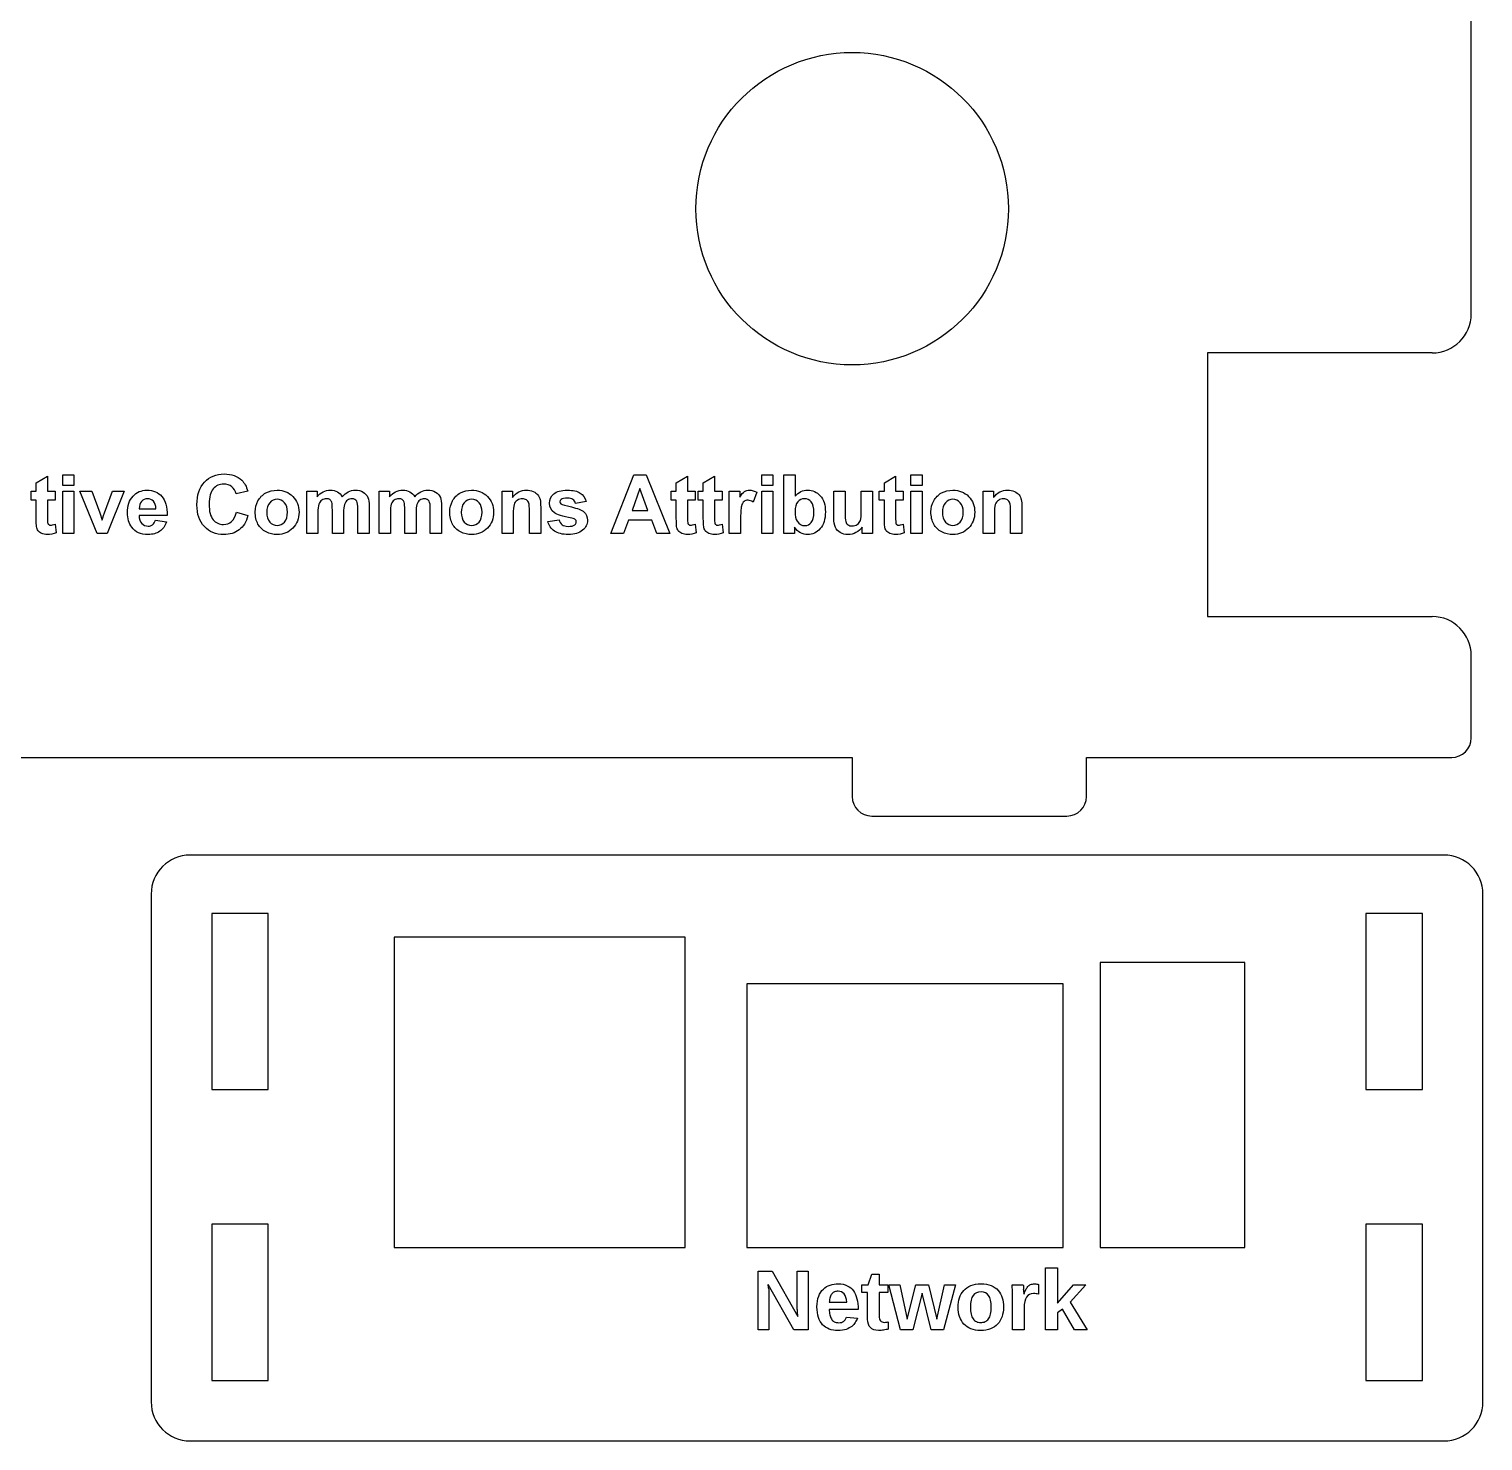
# Model space of a CAD drawing. Header units: millimetres. Extents: x 0 to 173, y 0 to 126.
# Drawn here: x 98.9 to 173.4, y 0 to 72.3 of the extents above; entities that cross this region are included whole.
import ezdxf

# ---------------------------------------------------------------- set-up
doc = ezdxf.new("R2010")
doc.units = ezdxf.units.MM
doc.layers.add('connector cutout', color=1, linetype='Continuous')
doc.layers.add('text', color=2, linetype='Continuous')

msp = doc.modelspace()

# ---------------------------------------------------------------- linework, layer by layer
at = {"lineweight": -3}
for p, q in [((172.8, 57.713), (172.8, 90.325)), ((172.8, 36), (172.8, 40.213)), ((94, 35), (141.1, 35)), ((141.1, 35), (141.1, 33)), ((153.1, 33), (153.1, 35)), ((153.1, 35), (171.8, 35)), ((142.1, 32), (152.1, 32)), ((171.4, 30), (107.2, 30)), ((105.2, 28), (105.2, 2)), ((173.4, 2), (173.4, 28)), ((111.2, 27), (108.3, 27)), ((108.3, 27), (108.3, 18)), ((111.2, 18), (111.2, 27)), ((170.3, 27), (167.4, 27)), ((167.4, 27), (167.4, 18)), ((170.3, 18), (170.3, 27)), ((108.3, 18), (111.2, 18)), ((167.4, 18), (170.3, 18)), ((111.2, 11.1), (108.3, 11.1)), ((108.3, 11.1), (108.3, 3.1)), ((111.2, 3.1), (111.2, 11.1)), ((170.3, 11.1), (167.4, 11.1)), ((167.4, 11.1), (167.4, 3.1)), ((170.3, 3.1), (170.3, 11.1)), ((108.3, 3.1), (111.2, 3.1)), ((167.4, 3.1), (170.3, 3.1)), ((107.2, 0), (171.4, 0))]:
    msp.add_line(p, q, dxfattribs=at)
for p, q in [((159.3, 55.713), (159.3, 42.213)), ((170.8, 55.713), (159.3, 55.713)), ((159.3, 42.213), (170.8, 42.213))]:
    msp.add_line(p, q)
for centre, start, end in [((170.8, 57.713), 270, 0), ((170.8, 40.213), 0, 90)]:
    msp.add_arc(centre, 2, start, end)
for centre, radius, start, end in [((171.8, 36), 1, 270, 0), ((142.1, 33), 1, 180, 270), ((152.1, 33), 1, 270, 0), ((107.2, 28), 2, 90, 180), ((171.4, 28), 2, 0, 90), ((107.2, 2), 2, 180, 270), ((171.4, 2), 2, 270, 0)]:
    msp.add_arc(centre, radius, start, end, dxfattribs=at)
at = {"layer": 'connector cutout'}
for p, q in [((132.55, 25.8), (117.65, 25.8)), ((117.65, 25.8), (117.65, 9.9)), ((132.55, 9.9), (132.55, 25.8)), ((161.2, 24.5), (153.8, 24.5)), ((153.8, 24.5), (153.8, 9.9)), ((161.2, 9.9), (161.2, 24.5)), ((151.9, 23.4), (135.7, 23.4)), ((135.7, 23.4), (135.7, 9.9)), ((151.9, 9.9), (151.9, 23.4)), ((117.65, 9.9), (132.55, 9.9)), ((135.7, 9.9), (151.9, 9.9)), ((153.8, 9.9), (161.2, 9.9))]:
    msp.add_line(p, q, dxfattribs=at)
msp.add_circle((141.1, 63.1), 8, dxfattribs=at)
at = {"layer": 'text'}
for p, q in [((99.313, 49.069), (99.89, 49.404)), ((99.89, 49.404), (99.89, 48.636)), ((100.67, 48.931), (100.67, 49.463)), ((100.67, 49.463), (101.244, 49.463)), ((101.244, 49.463), (101.244, 48.931)), ((128.749, 46.463), (129.917, 49.463)), ((129.917, 49.463), (130.558, 49.463)), ((130.558, 49.463), (131.759, 46.463)), ((132.094, 49.069), (132.671, 49.404)), ((132.671, 49.404), (132.671, 48.636)), ((133.477, 49.069), (134.054, 49.404)), ((134.054, 49.404), (134.054, 48.636)), ((136.467, 48.931), (136.467, 49.463)), ((136.467, 49.463), (137.042, 49.463)), ((137.042, 49.463), (137.042, 48.931)), ((137.606, 46.463), (137.606, 49.463)), ((137.606, 49.463), (138.18, 49.463)), ((138.18, 49.463), (138.18, 48.383)), ((142.748, 49.069), (143.325, 49.404)), ((143.325, 49.404), (143.325, 48.636)), ((144.105, 48.931), (144.105, 49.463)), ((144.105, 49.463), (144.679, 49.463)), ((144.679, 49.463), (144.679, 48.931)), ((99.049, 48.178), (99.049, 48.636)), ((99.049, 48.636), (99.313, 48.636)), ((99.313, 48.636), (99.313, 49.069)), ((99.89, 48.636), (100.283, 48.636)), ((100.283, 48.636), (100.283, 48.178)), ((101.244, 48.931), (100.67, 48.931)), ((100.67, 46.463), (100.67, 48.636)), ((100.67, 48.636), (101.244, 48.636)), ((101.244, 48.636), (101.244, 46.463)), ((102.43, 46.463), (101.554, 48.636)), ((101.554, 48.636), (102.158, 48.636)), ((102.158, 48.636), (102.567, 47.528)), ((102.806, 47.528), (103.22, 48.636)), ((103.811, 48.636), (102.948, 46.463)), ((103.22, 48.636), (103.811, 48.636)), ((110.149, 48.636), (109.55, 48.493)), ((113.167, 48.636), (113.696, 48.636)), ((113.167, 46.463), (113.167, 48.636)), ((113.696, 48.636), (113.696, 48.34)), ((116.875, 48.636), (117.405, 48.636)), ((116.875, 46.463), (116.875, 48.636)), ((117.405, 48.636), (117.405, 48.34)), ((123.168, 46.463), (123.168, 48.636)), ((123.168, 48.636), (123.703, 48.636)), ((123.703, 48.636), (123.703, 48.317)), ((130.231, 48.764), (129.825, 47.65)), ((130.644, 47.65), (130.231, 48.764)), ((131.83, 48.178), (131.83, 48.636)), ((131.83, 48.636), (132.094, 48.636)), ((132.094, 48.636), (132.094, 49.069)), ((132.671, 48.636), (133.064, 48.636)), ((133.064, 48.636), (133.064, 48.178)), ((133.212, 48.178), (133.212, 48.636)), ((133.212, 48.636), (133.477, 48.636)), ((133.477, 48.636), (133.477, 49.069)), ((134.054, 48.636), (134.446, 48.636)), ((134.446, 48.636), (134.446, 48.178)), ((134.808, 46.463), (134.808, 48.636)), ((134.808, 48.636), (135.342, 48.636)), ((135.342, 48.636), (135.342, 48.327)), ((136.216, 48.577), (136.038, 48.076)), ((137.042, 48.931), (136.467, 48.931)), ((136.467, 46.463), (136.467, 48.636)), ((136.467, 48.636), (137.042, 48.636)), ((137.042, 48.636), (137.042, 46.463)), ((140.164, 47.261), (140.164, 48.636)), ((140.164, 48.636), (140.738, 48.636)), ((140.738, 48.636), (140.738, 47.638)), ((141.565, 47.72), (141.565, 48.636)), ((141.565, 48.636), (142.14, 48.636)), ((142.14, 48.636), (142.14, 46.463)), ((142.484, 48.178), (142.484, 48.636)), ((142.484, 48.636), (142.748, 48.636)), ((142.748, 48.636), (142.748, 49.069)), ((143.325, 48.636), (143.718, 48.636)), ((143.718, 48.636), (143.718, 48.178)), ((144.679, 48.931), (144.105, 48.931)), ((144.105, 46.463), (144.105, 48.636)), ((144.105, 48.636), (144.679, 48.636)), ((144.679, 48.636), (144.679, 46.463)), ((147.809, 46.463), (147.809, 48.636)), ((147.809, 48.636), (148.343, 48.636)), ((148.343, 48.636), (148.343, 48.317)), ((99.313, 48.178), (99.049, 48.178)), ((99.313, 47.231), (99.313, 48.178)), ((100.283, 48.178), (99.89, 48.178)), ((99.89, 48.178), (99.89, 47.302)), ((104.59, 47.736), (105.449, 47.736)), ((114.48, 46.463), (114.48, 47.654)), ((115.788, 46.463), (115.788, 47.705)), ((116.363, 47.853), (116.363, 46.463)), ((118.189, 46.463), (118.189, 47.654)), ((119.497, 46.463), (119.497, 47.705)), ((120.072, 47.853), (120.072, 46.463)), ((125.149, 47.814), (125.149, 46.463)), ((127.472, 48.11), (126.93, 48.01)), ((129.825, 47.65), (130.644, 47.65)), ((132.094, 48.178), (131.83, 48.178)), ((132.094, 47.231), (132.094, 48.178)), ((133.064, 48.178), (132.671, 48.178)), ((132.671, 48.178), (132.671, 47.302)), ((133.477, 48.178), (133.212, 48.178)), ((133.477, 47.231), (133.477, 48.178)), ((134.446, 48.178), (134.054, 48.178)), ((134.054, 48.178), (134.054, 47.302)), ((142.748, 48.178), (142.484, 48.178)), ((142.748, 47.231), (142.748, 48.178)), ((143.718, 48.178), (143.325, 48.178)), ((143.325, 48.178), (143.325, 47.302)), ((149.79, 47.814), (149.79, 46.463)), ((100.281, 46.946), (100.33, 46.5)), ((102.567, 47.528), (102.685, 47.157)), ((106.02, 47.384), (104.58, 47.384)), ((105.416, 47.155), (105.989, 47.059)), ((109.57, 47.566), (110.157, 47.38)), ((113.742, 47.519), (113.742, 46.463)), ((115.055, 47.507), (115.055, 46.463)), ((117.45, 47.519), (117.45, 46.463)), ((118.764, 47.507), (118.764, 46.463)), ((123.743, 47.447), (123.743, 46.463)), ((124.574, 46.463), (124.574, 47.573)), ((125.516, 47.084), (126.093, 47.171)), ((129.639, 47.145), (129.391, 46.463)), ((130.838, 47.145), (129.639, 47.145)), ((131.1, 46.463), (130.838, 47.145)), ((133.062, 46.946), (133.111, 46.5)), ((134.445, 46.946), (134.494, 46.5)), ((135.383, 47.135), (135.383, 46.463)), ((143.716, 46.946), (143.765, 46.5)), ((148.384, 47.447), (148.384, 46.463)), ((149.215, 46.463), (149.215, 47.573)), ((101.244, 46.463), (100.67, 46.463)), ((102.948, 46.463), (102.43, 46.463)), ((113.742, 46.463), (113.167, 46.463)), ((115.055, 46.463), (114.48, 46.463)), ((116.363, 46.463), (115.788, 46.463)), ((117.45, 46.463), (116.875, 46.463)), ((118.764, 46.463), (118.189, 46.463)), ((120.072, 46.463), (119.497, 46.463)), ((123.743, 46.463), (123.168, 46.463)), ((125.149, 46.463), (124.574, 46.463)), ((129.391, 46.463), (128.749, 46.463)), ((131.759, 46.463), (131.1, 46.463)), ((135.383, 46.463), (134.808, 46.463)), ((137.042, 46.463), (136.467, 46.463)), ((138.139, 46.463), (137.606, 46.463)), ((138.139, 46.783), (138.139, 46.463)), ((141.606, 46.463), (141.606, 46.789)), ((142.14, 46.463), (141.606, 46.463)), ((144.679, 46.463), (144.105, 46.463)), ((148.384, 46.463), (147.809, 46.463)), ((149.79, 46.463), (149.215, 46.463)), ((136.279, 5.696), (136.279, 8.696)), ((136.279, 8.696), (136.996, 8.696)), ((136.996, 8.696), (138.323, 6.367)), ((138.285, 6.952), (138.285, 8.696)), ((138.285, 8.696), (138.843, 8.696)), ((138.843, 8.696), (138.843, 5.696)), ((141.921, 8), (142.109, 8.541)), ((142.109, 8.541), (142.483, 8.541)), ((142.483, 8.541), (142.483, 8)), ((151.008, 5.696), (151.008, 8.856)), ((151.008, 8.856), (151.607, 8.856)), ((151.607, 8.856), (151.607, 7.046)), ((138.106, 5.696), (136.799, 8.006)), ((136.837, 7.466), (136.837, 5.696)), ((141.6, 7.595), (141.6, 8)), ((141.6, 8), (141.921, 8)), ((141.892, 7.595), (141.6, 7.595)), ((141.892, 6.237), (141.892, 7.595)), ((142.483, 8), (142.92, 8)), ((142.92, 7.595), (142.483, 7.595)), ((142.483, 7.595), (142.483, 6.399)), ((142.92, 8), (142.92, 7.595)), ((143.569, 5.696), (142.973, 8)), ((142.973, 8), (143.535, 8)), ((143.535, 8), (143.914, 6.239)), ((143.914, 6.239), (144.359, 8)), ((144.683, 7.574), (144.201, 5.696)), ((144.359, 8), (145, 8)), ((145.149, 5.696), (144.683, 7.574)), ((145, 8), (145.441, 6.239)), ((145.441, 6.239), (145.832, 8)), ((146.386, 8), (145.781, 5.696)), ((145.832, 8), (146.386, 8)), ((149.291, 8), (149.861, 8)), ((149.308, 5.696), (149.308, 7.459)), ((149.889, 7.508), (149.897, 7.508)), ((150.634, 8.013), (150.634, 7.512)), ((151.607, 7.046), (152.428, 8)), ((153.072, 8), (152.262, 7.101)), ((152.428, 8), (153.072, 8)), ((141.403, 6.733), (139.925, 6.733)), ((139.929, 7.108), (140.824, 7.108)), ((141.403, 6.75), (141.403, 6.733)), ((149.906, 6.827), (149.906, 5.696)), ((151.864, 6.739), (151.607, 6.561)), ((152.479, 5.696), (151.864, 6.739)), ((152.262, 7.101), (153.133, 5.696)), ((140.805, 6.329), (141.369, 6.28)), ((142.946, 6.101), (142.946, 5.73)), ((151.607, 6.561), (151.607, 5.696)), ((136.837, 5.696), (136.279, 5.696)), ((138.843, 5.696), (138.106, 5.696)), ((144.201, 5.696), (143.569, 5.696)), ((145.781, 5.696), (145.149, 5.696)), ((149.906, 5.696), (149.308, 5.696)), ((151.607, 5.696), (151.008, 5.696)), ((153.133, 5.696), (152.479, 5.696))]:
    msp.add_line(p, q, dxfattribs=at)
for centre, radius, start, end in [((125.598, 6.782), 11.268, 5.27774, 6.23619), ((140.843, 7.247), 9.051, 2.39851, 3.33617), ((150.154, 5.343), 2.222, 77.52682, 80.58072)]:
    msp.add_arc(centre, radius, start, end, dxfattribs=at)
for points in [[(107.931, 49.1), (108.189, 49.376), (108.528, 49.514), (108.948, 49.514)], [(108.948, 49.514), (109.315, 49.514), (109.613, 49.406), (109.842, 49.189)], [(109.842, 49.189), (109.979, 49.061), (110.081, 48.877), (110.149, 48.636)], [(104.273, 48.38), (104.461, 48.583), (104.699, 48.685), (104.987, 48.685)], [(104.987, 48.685), (105.31, 48.685), (105.565, 48.579), (105.752, 48.365)], [(107.544, 47.937), (107.544, 48.436), (107.673, 48.824), (107.931, 49.1)], [(108.376, 48.757), (108.238, 48.598), (108.168, 48.339), (108.168, 47.982)], [(108.917, 48.997), (108.695, 48.997), (108.515, 48.917), (108.376, 48.757)], [(109.328, 48.862), (109.215, 48.952), (109.078, 48.997), (108.917, 48.997)], [(109.55, 48.493), (109.514, 48.649), (109.44, 48.772), (109.328, 48.862)], [(110.672, 48.135), (110.766, 48.314), (110.9, 48.45), (111.072, 48.544)], [(111.072, 48.544), (111.245, 48.638), (111.437, 48.685), (111.65, 48.685)], [(111.65, 48.685), (111.979, 48.685), (112.248, 48.579), (112.458, 48.365)], [(113.696, 48.34), (113.886, 48.57), (114.112, 48.685), (114.374, 48.685)], [(114.374, 48.685), (114.513, 48.685), (114.634, 48.657), (114.736, 48.6)], [(114.736, 48.6), (114.839, 48.542), (114.922, 48.456), (114.988, 48.34)], [(114.988, 48.34), (115.083, 48.456), (115.186, 48.542), (115.297, 48.6)], [(115.297, 48.6), (115.407, 48.657), (115.525, 48.685), (115.651, 48.685)], [(115.651, 48.685), (115.81, 48.685), (115.945, 48.653), (116.056, 48.588)], [(116.056, 48.588), (116.166, 48.523), (116.249, 48.428), (116.304, 48.303)], [(117.405, 48.34), (117.595, 48.57), (117.821, 48.685), (118.083, 48.685)], [(118.083, 48.685), (118.222, 48.685), (118.343, 48.657), (118.445, 48.6)], [(118.445, 48.6), (118.547, 48.542), (118.631, 48.456), (118.697, 48.34)], [(118.697, 48.34), (118.792, 48.456), (118.895, 48.542), (119.005, 48.6)], [(119.005, 48.6), (119.116, 48.657), (119.234, 48.685), (119.36, 48.685)], [(119.36, 48.685), (119.519, 48.685), (119.654, 48.653), (119.764, 48.588)], [(119.764, 48.588), (119.875, 48.523), (119.958, 48.428), (120.012, 48.303)], [(120.635, 48.135), (120.729, 48.314), (120.863, 48.45), (121.035, 48.544)], [(121.035, 48.544), (121.208, 48.638), (121.4, 48.685), (121.613, 48.685)], [(121.613, 48.685), (121.942, 48.685), (122.211, 48.579), (122.421, 48.365)], [(123.703, 48.317), (123.892, 48.563), (124.131, 48.685), (124.419, 48.685)], [(124.419, 48.685), (124.546, 48.685), (124.662, 48.663), (124.767, 48.617)], [(124.767, 48.617), (124.872, 48.571), (124.951, 48.513), (125.005, 48.442)], [(125.005, 48.442), (125.059, 48.371), (125.097, 48.291), (125.118, 48.201)], [(125.596, 48.019), (125.596, 48.207), (125.67, 48.365), (125.819, 48.493)], [(125.819, 48.493), (125.967, 48.621), (126.198, 48.685), (126.51, 48.685)], [(126.51, 48.685), (126.808, 48.685), (127.029, 48.637), (127.173, 48.54)], [(127.173, 48.54), (127.318, 48.444), (127.418, 48.3), (127.472, 48.11)], [(135.342, 48.327), (135.434, 48.473), (135.516, 48.57), (135.589, 48.616)], [(135.589, 48.616), (135.662, 48.662), (135.745, 48.685), (135.838, 48.685)], [(135.838, 48.685), (135.969, 48.685), (136.095, 48.649), (136.216, 48.577)], [(138.18, 48.383), (138.358, 48.585), (138.568, 48.685), (138.811, 48.685)], [(138.811, 48.685), (139.075, 48.685), (139.294, 48.59), (139.468, 48.398)], [(139.468, 48.398), (139.641, 48.206), (139.728, 47.931), (139.728, 47.573)], [(145.276, 48.135), (145.37, 48.314), (145.503, 48.45), (145.675, 48.544)], [(145.675, 48.544), (145.848, 48.638), (146.041, 48.685), (146.253, 48.685)], [(146.253, 48.685), (146.582, 48.685), (146.852, 48.579), (147.062, 48.365)], [(148.343, 48.317), (148.533, 48.563), (148.771, 48.685), (149.059, 48.685)], [(149.059, 48.685), (149.186, 48.685), (149.302, 48.663), (149.407, 48.617)], [(149.407, 48.617), (149.512, 48.571), (149.591, 48.513), (149.645, 48.442)], [(149.645, 48.442), (149.699, 48.371), (149.737, 48.291), (149.758, 48.201)], [(103.99, 47.533), (103.99, 47.894), (104.084, 48.176), (104.273, 48.38)], [(104.711, 48.108), (104.629, 48.017), (104.589, 47.893), (104.59, 47.736)], [(105.022, 48.245), (104.896, 48.245), (104.793, 48.2), (104.711, 48.108)], [(105.32, 48.116), (105.238, 48.202), (105.139, 48.245), (105.022, 48.245)], [(105.449, 47.736), (105.445, 47.903), (105.402, 48.029), (105.32, 48.116)], [(105.752, 48.365), (105.939, 48.152), (106.029, 47.825), (106.02, 47.384)], [(107.929, 46.82), (107.672, 47.092), (107.544, 47.464), (107.544, 47.937)], [(108.168, 47.982), (108.168, 47.602), (108.237, 47.332), (108.373, 47.171)], [(110.531, 47.581), (110.531, 47.772), (110.578, 47.957), (110.672, 48.135)], [(111.274, 48.045), (111.171, 47.931), (111.12, 47.766), (111.12, 47.55)], [(111.652, 48.217), (111.502, 48.217), (111.376, 48.16), (111.274, 48.045)], [(112.03, 48.045), (111.928, 48.16), (111.802, 48.217), (111.652, 48.217)], [(112.182, 47.554), (112.182, 47.767), (112.131, 47.931), (112.03, 48.045)], [(112.458, 48.365), (112.669, 48.152), (112.774, 47.882), (112.774, 47.556)], [(113.788, 47.968), (113.757, 47.877), (113.742, 47.728), (113.742, 47.519)], [(113.94, 48.174), (113.869, 48.126), (113.818, 48.058), (113.788, 47.968)], [(114.18, 48.245), (114.091, 48.245), (114.011, 48.222), (113.94, 48.174)], [(114.354, 48.201), (114.312, 48.23), (114.253, 48.245), (114.18, 48.245)], [(114.45, 48.064), (114.429, 48.125), (114.397, 48.171), (114.354, 48.201)], [(114.48, 47.654), (114.48, 47.866), (114.47, 48.002), (114.45, 48.064)], [(115.102, 47.956), (115.071, 47.861), (115.055, 47.711), (115.055, 47.507)], [(115.256, 48.172), (115.185, 48.123), (115.134, 48.051), (115.102, 47.956)], [(115.483, 48.245), (115.402, 48.245), (115.327, 48.221), (115.256, 48.172)], [(115.729, 48.123), (115.675, 48.205), (115.594, 48.245), (115.483, 48.245)], [(115.788, 47.705), (115.788, 47.921), (115.768, 48.06), (115.729, 48.123)], [(116.304, 48.303), (116.343, 48.21), (116.363, 48.06), (116.363, 47.853)], [(117.496, 47.968), (117.466, 47.877), (117.45, 47.728), (117.45, 47.519)], [(117.649, 48.174), (117.578, 48.126), (117.527, 48.058), (117.496, 47.968)], [(117.888, 48.245), (117.8, 48.245), (117.72, 48.222), (117.649, 48.174)], [(118.063, 48.201), (118.02, 48.23), (117.962, 48.245), (117.888, 48.245)], [(118.158, 48.064), (118.138, 48.125), (118.106, 48.171), (118.063, 48.201)], [(118.189, 47.654), (118.189, 47.866), (118.179, 48.002), (118.158, 48.064)], [(118.811, 47.956), (118.78, 47.861), (118.764, 47.711), (118.764, 47.507)], [(118.964, 48.172), (118.894, 48.123), (118.842, 48.051), (118.811, 47.956)], [(119.192, 48.245), (119.111, 48.245), (119.035, 48.221), (118.964, 48.172)], [(119.437, 48.123), (119.384, 48.205), (119.302, 48.245), (119.192, 48.245)], [(119.497, 47.705), (119.497, 47.921), (119.477, 48.06), (119.437, 48.123)], [(120.012, 48.303), (120.052, 48.21), (120.072, 48.06), (120.072, 47.853)], [(120.494, 47.581), (120.494, 47.772), (120.541, 47.957), (120.635, 48.135)], [(121.237, 48.045), (121.134, 47.931), (121.083, 47.766), (121.083, 47.55)], [(121.615, 48.217), (121.465, 48.217), (121.339, 48.16), (121.237, 48.045)], [(121.993, 48.045), (121.891, 48.16), (121.765, 48.217), (121.615, 48.217)], [(122.145, 47.554), (122.145, 47.767), (122.094, 47.931), (121.993, 48.045)], [(122.421, 48.365), (122.632, 48.152), (122.737, 47.882), (122.737, 47.556)], [(123.787, 47.947), (123.758, 47.857), (123.743, 47.69), (123.743, 47.447)], [(123.95, 48.164), (123.871, 48.109), (123.817, 48.037), (123.787, 47.947)], [(124.218, 48.245), (124.119, 48.245), (124.029, 48.218), (123.95, 48.164)], [(124.418, 48.188), (124.362, 48.226), (124.296, 48.245), (124.218, 48.245)], [(124.537, 48.028), (124.513, 48.097), (124.473, 48.15), (124.418, 48.188)], [(124.574, 47.573), (124.574, 47.807), (124.562, 47.959), (124.537, 48.028)], [(125.118, 48.201), (125.139, 48.111), (125.149, 47.982), (125.149, 47.814)], [(125.854, 47.529), (125.682, 47.647), (125.596, 47.81), (125.596, 48.019)], [(126.195, 48.209), (126.151, 48.179), (126.13, 48.14), (126.13, 48.092)], [(126.13, 48.092), (126.13, 48.051), (126.149, 48.016), (126.187, 47.988)], [(126.187, 47.988), (126.239, 47.95), (126.418, 47.896), (126.724, 47.826)], [(126.52, 48.272), (126.369, 48.272), (126.26, 48.251), (126.195, 48.209)], [(126.798, 48.205), (126.733, 48.25), (126.641, 48.272), (126.52, 48.272)], [(126.724, 47.826), (127.03, 47.757), (127.244, 47.671), (127.366, 47.57)], [(126.93, 48.01), (126.907, 48.095), (126.863, 48.16), (126.798, 48.205)], [(135.431, 47.863), (135.399, 47.747), (135.383, 47.504), (135.383, 47.135)], [(135.563, 48.103), (135.507, 48.059), (135.463, 47.979), (135.431, 47.863)], [(135.768, 48.17), (135.687, 48.17), (135.619, 48.148), (135.563, 48.103)], [(136.038, 48.076), (135.941, 48.139), (135.851, 48.17), (135.768, 48.17)], [(138.313, 48.085), (138.222, 47.978), (138.176, 47.815), (138.176, 47.597)], [(138.657, 48.245), (138.519, 48.245), (138.405, 48.192), (138.313, 48.085)], [(139.003, 48.081), (138.913, 48.191), (138.798, 48.245), (138.657, 48.245)], [(139.138, 47.544), (139.138, 47.792), (139.093, 47.971), (139.003, 48.081)], [(141.522, 47.133), (141.551, 47.213), (141.565, 47.409), (141.565, 47.72)], [(145.134, 47.581), (145.134, 47.772), (145.181, 47.957), (145.276, 48.135)], [(145.877, 48.045), (145.775, 47.931), (145.724, 47.766), (145.724, 47.55)], [(146.255, 48.217), (146.106, 48.217), (145.979, 48.16), (145.877, 48.045)], [(146.633, 48.045), (146.532, 48.16), (146.406, 48.217), (146.255, 48.217)], [(146.785, 47.554), (146.785, 47.767), (146.735, 47.931), (146.633, 48.045)], [(147.062, 48.365), (147.272, 48.152), (147.377, 47.882), (147.377, 47.556)], [(148.428, 47.947), (148.398, 47.857), (148.384, 47.69), (148.384, 47.447)], [(148.591, 48.164), (148.511, 48.109), (148.457, 48.037), (148.428, 47.947)], [(148.859, 48.245), (148.759, 48.245), (148.67, 48.218), (148.591, 48.164)], [(149.058, 48.188), (149.003, 48.226), (148.936, 48.245), (148.859, 48.245)], [(149.178, 48.028), (149.153, 48.097), (149.113, 48.15), (149.058, 48.188)], [(149.215, 47.573), (149.215, 47.807), (149.202, 47.959), (149.178, 48.028)], [(149.758, 48.201), (149.779, 48.111), (149.79, 47.982), (149.79, 47.814)], [(99.331, 46.826), (99.319, 46.893), (99.313, 47.028), (99.313, 47.231)], [(99.89, 47.302), (99.89, 47.125), (99.894, 47.022), (99.902, 46.992)], [(99.902, 46.992), (99.909, 46.963), (99.926, 46.939), (99.953, 46.92)], [(99.953, 46.92), (99.979, 46.901), (100.012, 46.891), (100.05, 46.891)], [(100.05, 46.891), (100.103, 46.891), (100.18, 46.909), (100.281, 46.946)], [(102.685, 47.157), (102.717, 47.251), (102.737, 47.313), (102.745, 47.343)], [(102.745, 47.343), (102.764, 47.405), (102.784, 47.466), (102.806, 47.528)], [(104.205, 46.785), (104.062, 46.982), (103.99, 47.232), (103.99, 47.533)], [(104.58, 47.384), (104.583, 47.214), (104.63, 47.081), (104.719, 46.986)], [(104.719, 46.986), (104.807, 46.891), (104.918, 46.844), (105.05, 46.844)], [(105.05, 46.844), (105.14, 46.844), (105.216, 46.868), (105.277, 46.918)], [(105.277, 46.918), (105.339, 46.967), (105.385, 47.046), (105.416, 47.155)], [(105.989, 47.059), (105.916, 46.849), (105.799, 46.689), (105.641, 46.579)], [(108.373, 47.171), (108.51, 47.01), (108.687, 46.93), (108.905, 46.93)], [(108.905, 46.93), (109.066, 46.93), (109.205, 46.981), (109.32, 47.083)], [(109.32, 47.083), (109.436, 47.186), (109.52, 47.347), (109.57, 47.566)], [(110.157, 47.38), (110.067, 47.053), (109.918, 46.81), (109.708, 46.651)], [(110.672, 46.945), (110.578, 47.119), (110.531, 47.331), (110.531, 47.581)], [(111.084, 46.549), (110.904, 46.639), (110.766, 46.771), (110.672, 46.945)], [(111.12, 47.55), (111.12, 47.334), (111.171, 47.169), (111.274, 47.055)], [(111.274, 47.055), (111.376, 46.94), (111.502, 46.883), (111.652, 46.883)], [(111.652, 46.883), (111.802, 46.883), (111.928, 46.94), (112.03, 47.055)], [(112.03, 47.055), (112.131, 47.169), (112.182, 47.336), (112.182, 47.554)], [(112.774, 47.556), (112.774, 47.227), (112.668, 46.955), (112.455, 46.739)], [(120.635, 46.945), (120.541, 47.119), (120.494, 47.331), (120.494, 47.581)], [(121.047, 46.549), (120.867, 46.639), (120.729, 46.771), (120.635, 46.945)], [(121.083, 47.55), (121.083, 47.334), (121.134, 47.169), (121.237, 47.055)], [(121.237, 47.055), (121.339, 46.94), (121.465, 46.883), (121.615, 46.883)], [(121.615, 46.883), (121.765, 46.883), (121.891, 46.94), (121.993, 47.055)], [(121.993, 47.055), (122.094, 47.169), (122.145, 47.336), (122.145, 47.554)], [(122.737, 47.556), (122.737, 47.227), (122.631, 46.955), (122.418, 46.739)], [(125.855, 46.594), (125.682, 46.714), (125.569, 46.877), (125.516, 47.084)], [(126.736, 47.249), (126.272, 47.352), (125.978, 47.445), (125.854, 47.529)], [(126.093, 47.171), (126.117, 47.06), (126.167, 46.975), (126.242, 46.917)], [(126.242, 46.917), (126.317, 46.859), (126.422, 46.83), (126.557, 46.83)], [(126.557, 46.83), (126.706, 46.83), (126.818, 46.857), (126.893, 46.912)], [(126.928, 47.173), (126.899, 47.201), (126.835, 47.226), (126.736, 47.249)], [(126.893, 46.912), (126.943, 46.95), (126.969, 47.001), (126.969, 47.065)], [(126.969, 47.065), (126.969, 47.108), (126.955, 47.145), (126.928, 47.173)], [(127.546, 47.143), (127.546, 46.943), (127.463, 46.772), (127.296, 46.629)], [(127.366, 47.57), (127.486, 47.468), (127.546, 47.326), (127.546, 47.143)], [(132.112, 46.826), (132.1, 46.893), (132.094, 47.028), (132.094, 47.231)], [(132.671, 47.302), (132.671, 47.125), (132.675, 47.022), (132.682, 46.992)], [(132.682, 46.992), (132.69, 46.963), (132.707, 46.939), (132.733, 46.92)], [(132.733, 46.92), (132.76, 46.901), (132.792, 46.891), (132.83, 46.891)], [(132.83, 46.891), (132.883, 46.891), (132.96, 46.909), (133.062, 46.946)], [(133.495, 46.826), (133.483, 46.893), (133.477, 47.028), (133.477, 47.231)], [(134.054, 47.302), (134.054, 47.125), (134.057, 47.022), (134.065, 46.992)], [(134.065, 46.992), (134.072, 46.963), (134.089, 46.939), (134.116, 46.92)], [(134.116, 46.92), (134.143, 46.901), (134.175, 46.891), (134.213, 46.891)], [(134.213, 46.891), (134.266, 46.891), (134.343, 46.909), (134.445, 46.946)], [(138.176, 47.597), (138.176, 47.372), (138.212, 47.206), (138.283, 47.098)], [(138.283, 47.098), (138.382, 46.945), (138.515, 46.868), (138.68, 46.868)], [(138.68, 46.868), (138.807, 46.868), (138.915, 46.923), (139.004, 47.031)], [(139.004, 47.031), (139.094, 47.14), (139.138, 47.311), (139.138, 47.544)], [(139.728, 47.573), (139.728, 47.201), (139.639, 46.916), (139.462, 46.715)], [(140.241, 46.781), (140.189, 46.896), (140.164, 47.057), (140.164, 47.261)], [(140.738, 47.638), (140.738, 47.332), (140.749, 47.145), (140.77, 47.076)], [(140.77, 47.076), (140.791, 47.007), (140.83, 46.953), (140.886, 46.913)], [(140.886, 46.913), (140.942, 46.872), (141.013, 46.852), (141.099, 46.852)], [(141.099, 46.852), (141.197, 46.852), (141.285, 46.879), (141.363, 46.933)], [(141.363, 46.933), (141.44, 46.987), (141.494, 47.054), (141.522, 47.133)], [(142.766, 46.826), (142.754, 46.893), (142.748, 47.028), (142.748, 47.231)], [(143.325, 47.302), (143.325, 47.125), (143.329, 47.022), (143.336, 46.992)], [(143.336, 46.992), (143.344, 46.963), (143.361, 46.939), (143.388, 46.92)], [(143.388, 46.92), (143.414, 46.901), (143.446, 46.891), (143.485, 46.891)], [(143.485, 46.891), (143.538, 46.891), (143.615, 46.909), (143.716, 46.946)], [(145.276, 46.945), (145.181, 47.119), (145.134, 47.331), (145.134, 47.581)], [(145.688, 46.549), (145.507, 46.639), (145.37, 46.771), (145.276, 46.945)], [(145.724, 47.55), (145.724, 47.334), (145.775, 47.169), (145.877, 47.055)], [(145.877, 47.055), (145.979, 46.94), (146.106, 46.883), (146.255, 46.883)], [(146.255, 46.883), (146.406, 46.883), (146.532, 46.94), (146.633, 47.055)], [(146.633, 47.055), (146.735, 47.169), (146.785, 47.336), (146.785, 47.554)], [(147.377, 47.556), (147.377, 47.227), (147.271, 46.955), (147.059, 46.739)], [(99.412, 46.602), (99.373, 46.657), (99.346, 46.731), (99.331, 46.826)], [(99.596, 46.467), (99.512, 46.501), (99.451, 46.546), (99.412, 46.602)], [(99.876, 46.414), (99.772, 46.414), (99.679, 46.432), (99.596, 46.467)], [(100.33, 46.5), (100.196, 46.443), (100.045, 46.414), (99.876, 46.414)], [(105.044, 46.414), (104.666, 46.414), (104.387, 46.538), (104.205, 46.785)], [(105.641, 46.579), (105.482, 46.469), (105.283, 46.414), (105.044, 46.414)], [(108.911, 46.412), (108.513, 46.412), (108.185, 46.548), (107.929, 46.82)], [(109.708, 46.651), (109.499, 46.492), (109.233, 46.412), (108.911, 46.412)], [(111.654, 46.414), (111.455, 46.414), (111.265, 46.459), (111.084, 46.549)], [(112.455, 46.739), (112.243, 46.522), (111.976, 46.414), (111.654, 46.414)], [(121.617, 46.414), (121.418, 46.414), (121.228, 46.459), (121.047, 46.549)], [(122.418, 46.739), (122.206, 46.522), (121.939, 46.414), (121.617, 46.414)], [(126.557, 46.414), (126.261, 46.414), (126.027, 46.474), (125.855, 46.594)], [(127.296, 46.629), (127.13, 46.486), (126.883, 46.414), (126.557, 46.414)], [(132.193, 46.602), (132.154, 46.657), (132.127, 46.731), (132.112, 46.826)], [(132.376, 46.467), (132.293, 46.501), (132.232, 46.546), (132.193, 46.602)], [(132.656, 46.414), (132.553, 46.414), (132.459, 46.432), (132.376, 46.467)], [(133.111, 46.5), (132.977, 46.443), (132.825, 46.414), (132.656, 46.414)], [(133.576, 46.602), (133.537, 46.657), (133.51, 46.731), (133.495, 46.826)], [(133.759, 46.467), (133.676, 46.501), (133.615, 46.546), (133.576, 46.602)], [(134.039, 46.414), (133.936, 46.414), (133.842, 46.432), (133.759, 46.467)], [(134.494, 46.5), (134.36, 46.443), (134.208, 46.414), (134.039, 46.414)], [(138.451, 46.507), (138.331, 46.569), (138.227, 46.661), (138.139, 46.783)], [(138.819, 46.414), (138.695, 46.414), (138.572, 46.445), (138.451, 46.507)], [(139.462, 46.715), (139.286, 46.514), (139.071, 46.414), (138.819, 46.414)], [(140.493, 46.51), (140.377, 46.575), (140.293, 46.665), (140.241, 46.781)], [(140.886, 46.414), (140.74, 46.414), (140.609, 46.446), (140.493, 46.51)], [(141.294, 46.514), (141.165, 46.448), (141.029, 46.414), (140.886, 46.414)], [(141.606, 46.789), (141.527, 46.673), (141.423, 46.581), (141.294, 46.514)], [(142.847, 46.602), (142.808, 46.657), (142.781, 46.731), (142.766, 46.826)], [(143.031, 46.467), (142.947, 46.501), (142.886, 46.546), (142.847, 46.602)], [(143.311, 46.414), (143.207, 46.414), (143.114, 46.432), (143.031, 46.467)], [(143.765, 46.5), (143.631, 46.443), (143.48, 46.414), (143.311, 46.414)], [(146.257, 46.414), (146.058, 46.414), (145.868, 46.459), (145.688, 46.549)], [(147.059, 46.739), (146.847, 46.522), (146.58, 46.414), (146.257, 46.414)], [(136.818, 7.819), (136.823, 7.765), (136.828, 7.707), (136.832, 7.644)], [(136.832, 7.644), (136.835, 7.582), (136.837, 7.522), (136.837, 7.466)], [(139.385, 7.414), (139.444, 7.565), (139.524, 7.686), (139.624, 7.779)], [(139.624, 7.779), (139.724, 7.872), (139.839, 7.939), (139.97, 7.981)], [(139.97, 7.981), (140.1, 8.022), (140.238, 8.042), (140.383, 8.042)], [(140.065, 7.537), (140.026, 7.492), (139.994, 7.434), (139.97, 7.363)], [(140.203, 7.635), (140.15, 7.614), (140.104, 7.582), (140.065, 7.537)], [(140.375, 7.665), (140.314, 7.665), (140.256, 7.655), (140.203, 7.635)], [(140.69, 7.526), (140.611, 7.619), (140.506, 7.665), (140.375, 7.665)], [(140.383, 8.042), (140.565, 8.042), (140.72, 8.011), (140.848, 7.948)], [(140.824, 7.108), (140.812, 7.294), (140.768, 7.433), (140.69, 7.526)], [(140.848, 7.948), (140.977, 7.884), (141.082, 7.796), (141.164, 7.682)], [(141.164, 7.682), (141.247, 7.569), (141.307, 7.433), (141.345, 7.275)], [(146.596, 7.326), (146.644, 7.471), (146.716, 7.597), (146.812, 7.704)], [(146.812, 7.704), (146.908, 7.81), (147.03, 7.893), (147.176, 7.953)], [(147.176, 7.953), (147.322, 8.013), (147.493, 8.042), (147.689, 8.042)], [(147.697, 7.632), (147.522, 7.632), (147.387, 7.569), (147.293, 7.444)], [(147.689, 8.042), (147.896, 8.042), (148.073, 8.013), (148.219, 7.953)], [(148.087, 7.446), (147.998, 7.57), (147.868, 7.632), (147.697, 7.632)], [(148.221, 6.85), (148.221, 7.124), (148.177, 7.323), (148.087, 7.446)], [(148.219, 7.953), (148.365, 7.893), (148.485, 7.811), (148.578, 7.705)], [(148.578, 7.705), (148.671, 7.599), (148.739, 7.474), (148.783, 7.328)], [(149.297, 7.912), (149.296, 7.952), (149.293, 7.982), (149.291, 8)], [(149.302, 7.775), (149.3, 7.826), (149.298, 7.871), (149.297, 7.912)], [(149.307, 7.617), (149.306, 7.672), (149.304, 7.725), (149.302, 7.775)], [(149.308, 7.459), (149.308, 7.509), (149.307, 7.561), (149.307, 7.617)], [(149.861, 8), (149.864, 7.983), (149.867, 7.954), (149.87, 7.912)], [(149.87, 7.912), (149.872, 7.87), (149.875, 7.824), (149.878, 7.774)], [(149.886, 7.626), (149.888, 7.577), (149.889, 7.538), (149.889, 7.508)], [(149.897, 7.508), (149.927, 7.592), (149.957, 7.667), (149.987, 7.732)], [(149.987, 7.732), (150.017, 7.798), (150.052, 7.854), (150.092, 7.901)], [(150.379, 7.544), (150.229, 7.544), (150.113, 7.484), (150.03, 7.363)], [(150.092, 7.901), (150.133, 7.947), (150.181, 7.982), (150.238, 8.007)], [(150.238, 8.007), (150.295, 8.032), (150.365, 8.044), (150.449, 8.044)], [(150.518, 7.534), (150.479, 7.541), (150.432, 7.544), (150.379, 7.544)], [(150.449, 8.044), (150.484, 8.044), (150.52, 8.041), (150.554, 8.035)], [(150.554, 8.035), (150.589, 8.029), (150.616, 8.021), (150.634, 8.013)], [(138.29, 6.741), (138.286, 6.811), (138.285, 6.881), (138.285, 6.952)], [(138.304, 6.554), (138.298, 6.609), (138.294, 6.672), (138.29, 6.741)], [(139.297, 6.858), (139.297, 7.079), (139.326, 7.264), (139.385, 7.414)], [(139.371, 6.327), (139.322, 6.478), (139.297, 6.655), (139.297, 6.858)], [(139.925, 6.733), (139.925, 6.636), (139.934, 6.547), (139.951, 6.463)], [(139.97, 7.363), (139.946, 7.292), (139.932, 7.207), (139.929, 7.108)], [(141.345, 7.275), (141.384, 7.116), (141.403, 6.942), (141.403, 6.75)], [(146.524, 6.85), (146.524, 7.022), (146.548, 7.181), (146.596, 7.326)], [(146.599, 6.364), (146.549, 6.511), (146.524, 6.673), (146.524, 6.85)], [(147.293, 7.444), (147.2, 7.319), (147.153, 7.121), (147.153, 6.85)], [(147.153, 6.85), (147.153, 6.712), (147.165, 6.594), (147.19, 6.494)], [(148.185, 6.494), (148.209, 6.594), (148.221, 6.712), (148.221, 6.85)], [(148.848, 6.85), (148.848, 6.674), (148.823, 6.513), (148.774, 6.367)], [(148.783, 7.328), (148.826, 7.183), (148.848, 7.023), (148.848, 6.85)], [(150.03, 7.363), (149.947, 7.243), (149.906, 7.064), (149.906, 6.827)], [(138.323, 6.367), (138.316, 6.427), (138.309, 6.489), (138.304, 6.554)], [(139.587, 5.95), (139.493, 6.051), (139.421, 6.176), (139.371, 6.327)], [(139.951, 6.463), (139.968, 6.38), (139.996, 6.309), (140.034, 6.248)], [(140.034, 6.248), (140.072, 6.188), (140.122, 6.141), (140.183, 6.106)], [(140.183, 6.106), (140.244, 6.071), (140.318, 6.054), (140.404, 6.054)], [(140.404, 6.054), (140.509, 6.054), (140.595, 6.076), (140.662, 6.121)], [(140.662, 6.121), (140.729, 6.166), (140.776, 6.235), (140.805, 6.329)], [(141.261, 6.071), (141.215, 5.997), (141.154, 5.929), (141.077, 5.867)], [(141.369, 6.28), (141.343, 6.214), (141.308, 6.145), (141.261, 6.071)], [(142.034, 5.801), (141.939, 5.897), (141.892, 6.042), (141.892, 6.237)], [(142.483, 6.399), (142.483, 6.286), (142.505, 6.204), (142.547, 6.15)], [(142.547, 6.15), (142.59, 6.097), (142.656, 6.071), (142.746, 6.071)], [(142.746, 6.071), (142.782, 6.071), (142.816, 6.073), (142.845, 6.079)], [(142.845, 6.079), (142.875, 6.085), (142.909, 6.092), (142.946, 6.101)], [(146.819, 5.985), (146.722, 6.091), (146.649, 6.217), (146.599, 6.364)], [(147.18, 5.741), (147.037, 5.799), (146.917, 5.88), (146.819, 5.985)], [(147.19, 6.494), (147.215, 6.395), (147.25, 6.313), (147.295, 6.25)], [(147.295, 6.25), (147.341, 6.186), (147.395, 6.139), (147.459, 6.108)], [(147.459, 6.108), (147.523, 6.078), (147.593, 6.062), (147.67, 6.062)], [(147.67, 6.062), (147.758, 6.062), (147.837, 6.078), (147.905, 6.108)], [(147.905, 6.108), (147.974, 6.139), (148.032, 6.186), (148.079, 6.25)], [(148.079, 6.25), (148.126, 6.313), (148.161, 6.395), (148.185, 6.494)], [(148.554, 5.989), (148.456, 5.883), (148.334, 5.801), (148.188, 5.742)], [(148.774, 6.367), (148.725, 6.22), (148.652, 6.094), (148.554, 5.989)], [(139.926, 5.727), (139.793, 5.776), (139.68, 5.85), (139.587, 5.95)], [(140.375, 5.654), (140.208, 5.654), (140.059, 5.678), (139.926, 5.727)], [(140.791, 5.714), (140.676, 5.674), (140.538, 5.654), (140.375, 5.654)], [(141.077, 5.867), (141.001, 5.806), (140.905, 5.754), (140.791, 5.714)], [(142.441, 5.658), (142.265, 5.658), (142.129, 5.706), (142.034, 5.801)], [(142.712, 5.676), (142.629, 5.664), (142.539, 5.658), (142.441, 5.658)], [(142.946, 5.73), (142.872, 5.706), (142.794, 5.688), (142.712, 5.676)], [(147.677, 5.654), (147.489, 5.654), (147.324, 5.683), (147.18, 5.741)], [(148.188, 5.742), (148.041, 5.683), (147.871, 5.654), (147.677, 5.654)]]:
    msp.add_open_spline(points, degree=3, dxfattribs=at)

doc.saveas('drawing.dxf')
